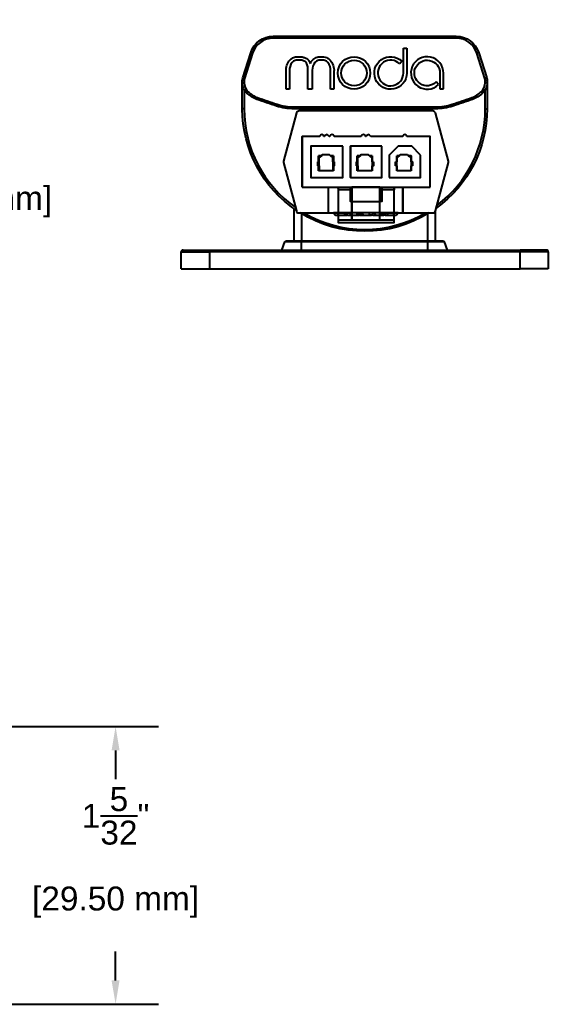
# Model space of a CAD drawing. Header units: inches. Extents: x 0.2 to 18.3, y 0.2 to 10.2.
# Drawn here: x 16.053 to 18.263, y 1.119 to 5.235 of the extents above; entities that cross this region are included whole.
import ezdxf

# ---------------------------------------------------------------- set-up
doc = ezdxf.new("R2010")
doc.units = ezdxf.units.IN
doc.header["$MEASUREMENT"] = 0
doc.layers.get('Defpoints').update_dxf_attribs({"color": 1})
doc.layers.add('Nano', color=7, linetype='Continuous')
doc.styles.get("Standard").update_dxf_attribs({"font": 'Arial.ttf'})
doc.dimstyles.new('.1 DIM', dxfattribs={"dimscale": 0, "dimtxt": 0.1, "dimasz": 0.1, "dimexe": 0.18, "dimexo": 0.0625, "dimgap": 0.09, "dimtad": 0, "dimtih": 1, "dimtoh": 1, "dimdec": 5, "dimzin": 0, "dimdsep": 46, "dimlunit": 4, "dimtxsty": 'Standard', "dimcen": 0.09, "dimadec": 0, "dimazin": 0, "dimtfac": 1, "dimtdec": 5, "dimtofl": 0, "dimtmove": 0, "dimatfit": 3, "dimfxl": 1, "dimtolj": 1, "dimtzin": 0, "dimarcsym": 0})

# ---------------------------------------------------------------- blocks, each defined once
blk = doc.blocks.new('*D7')
at = {"layer": 'Defpoints', "color": 0, "lineweight": -2, "transparency": 16777216}
for p, q in [((15.8394, 5.1349), (15.8394, 5.2349)), ((13.4384, 5.0349), (16.0194, 5.0349)), ((13.4384, 4.22), (16.0194, 4.22)), ((15.8394, 4.12), (15.8394, 4.02))]:
    blk.add_line(p, q, dxfattribs=at)
at = {"layer": 'Defpoints', "color": 0, "transparency": 16777216}
for p in [(13.3759, 5.0349), (15.8394, 5.0349), (13.3759, 4.22)]:
    blk.add_point(p, dxfattribs=at)
for points in [[(15.8227, 5.1349), (15.856, 5.1349), (15.8394, 5.0349)], [(15.8227, 4.12), (15.856, 4.12), (15.8394, 4.22)]]:
    blk.add_solid(points, dxfattribs=at)
at = {"layer": 'Defpoints', "color": 0, "transparency": 16777216, "char_height": 0.1, "attachment_point": 5}
for s, insert in [('\\A1;{\\H1x;\\S13/16;}"', (15.8394, 4.8351)), ('\\A1;[20.70 mm]', (15.8394, 4.4738))]:
    blk.add_mtext(s, dxfattribs=dict(at, insert=insert))
blk = doc.blocks.new('*D8')
at = {"layer": 'Defpoints', "color": 0, "lineweight": -2, "transparency": 16777216}
for p, q in [((12.2396, 2.2809), (16.6338, 2.2809)), ((16.4538, 2.1809), (16.4538, 2.0607)), ((16.4538, 1.2194), (16.4538, 1.3396)), ((12.2396, 1.1194), (16.6338, 1.1194))]:
    blk.add_line(p, q, dxfattribs=at)
at = {"layer": 'Defpoints', "color": 0, "transparency": 16777216}
for p in [(12.1771, 2.2809), (12.1771, 1.1194), (16.4538, 1.1194)]:
    blk.add_point(p, dxfattribs=at)
for points in [[(16.4371, 2.1809), (16.4704, 2.1809), (16.4538, 2.2809)], [(16.4371, 1.2194), (16.4704, 1.2194), (16.4538, 1.1194)]]:
    blk.add_solid(points, dxfattribs=at)
at = {"layer": 'Defpoints', "color": 0, "transparency": 16777216, "char_height": 0.1, "attachment_point": 5}
for s, insert in [('\\A1;1{\\H1x;\\S5/32;}"', (16.4538, 1.9071)), ('\\A1;[29.50 mm]', (16.4538, 1.5465))]:
    blk.add_mtext(s, dxfattribs=dict(at, insert=insert))

msp = doc.modelspace()

# ---------------------------------------------------------------- linework, layer by layer
for points in [[(17.210652, 4.845812), (17.156522, 4.64357)], [(17.210652, 4.845812), (17.156522, 4.64357)], [(17.222047, 4.854358), (17.216349, 4.851509), (17.210652, 4.848661)], [(17.222047, 4.854358), (17.216349, 4.851509), (17.210652, 4.848661)], [(17.210652, 4.848661), (17.210652, 4.845812)], [(17.210652, 4.848661), (17.210652, 4.845812)], [(17.780439, 4.854358), (17.222047, 4.854358)], [(17.780439, 4.854358), (17.222047, 4.854358)], [(17.786137, 4.851509), (17.780439, 4.854358)], [(17.791835, 4.845812), (17.788986, 4.848661), (17.786137, 4.851509), (17.780439, 4.854358)], [(17.788986, 4.848661), (17.786137, 4.851509)], [(17.791835, 4.845812), (17.788986, 4.848661)], [(17.845964, 4.64357), (17.791835, 4.845812)], [(17.845964, 4.64357), (17.791835, 4.845812)], [(17.307515, 4.746115), (17.233443, 4.746115)], [(17.233443, 4.746115), (17.233443, 4.535327)], [(17.307515, 4.746115), (17.233443, 4.746115), (17.233443, 4.535327)], [(17.233443, 4.535327), (17.233443, 4.746115)], [(17.324609, 4.746115), (17.324609, 4.748964), (17.32176, 4.751812), (17.316062, 4.754661), (17.310364, 4.751812), (17.307515, 4.748964), (17.307515, 4.746115)], [(17.310364, 4.751812), (17.307515, 4.748964)], [(17.307515, 4.748964), (17.307515, 4.746115)], [(17.316062, 4.754661), (17.310364, 4.751812)], [(17.32176, 4.751812), (17.316062, 4.754661)], [(17.324609, 4.748964), (17.32176, 4.751812)], [(17.324609, 4.746115), (17.324609, 4.748964)], [(17.327458, 4.746115), (17.324609, 4.746115)], [(17.327458, 4.746115), (17.324609, 4.746115)], [(17.347401, 4.746115), (17.344552, 4.748964), (17.341703, 4.751812), (17.336005, 4.754661), (17.333156, 4.751812), (17.327458, 4.748964), (17.327458, 4.746115)], [(17.333156, 4.751812), (17.327458, 4.748964)], [(17.327458, 4.748964), (17.327458, 4.746115)], [(17.336005, 4.754661), (17.333156, 4.751812)], [(17.341703, 4.751812), (17.336005, 4.754661)], [(17.344552, 4.748964), (17.341703, 4.751812)], [(17.347401, 4.746115), (17.344552, 4.748964)], [(17.350249, 4.746115), (17.347401, 4.746115)], [(17.350249, 4.746115), (17.347401, 4.746115)], [(17.367343, 4.746115), (17.367343, 4.748964), (17.364494, 4.751812), (17.358796, 4.754661), (17.353098, 4.751812), (17.350249, 4.748964), (17.350249, 4.746115)], [(17.353098, 4.751812), (17.350249, 4.748964)], [(17.350249, 4.748964), (17.350249, 4.746115)], [(17.358796, 4.754661), (17.353098, 4.751812)], [(17.364494, 4.751812), (17.358796, 4.754661)], [(17.367343, 4.748964), (17.364494, 4.751812)], [(17.367343, 4.746115), (17.367343, 4.748964)], [(17.481301, 4.746115), (17.367343, 4.746115)], [(17.481301, 4.746115), (17.367343, 4.746115)], [(17.498394, 4.746115), (17.498394, 4.748964), (17.495545, 4.751812), (17.489847, 4.754661), (17.484149, 4.751812), (17.481301, 4.748964), (17.481301, 4.746115)], [(17.484149, 4.751812), (17.481301, 4.748964)], [(17.481301, 4.748964), (17.481301, 4.746115)], [(17.489847, 4.754661), (17.484149, 4.751812)], [(17.495545, 4.751812), (17.489847, 4.754661)], [(17.498394, 4.748964), (17.495545, 4.751812)], [(17.498394, 4.746115), (17.498394, 4.748964)], [(17.501243, 4.746115), (17.498394, 4.746115)], [(17.501243, 4.746115), (17.498394, 4.746115)], [(17.521186, 4.746115), (17.518337, 4.748964), (17.515488, 4.751812), (17.50979, 4.754661), (17.506941, 4.751812), (17.501243, 4.748964), (17.501243, 4.746115)], [(17.506941, 4.751812), (17.501243, 4.748964)], [(17.501243, 4.748964), (17.501243, 4.746115)], [(17.50979, 4.754661), (17.506941, 4.751812)], [(17.515488, 4.751812), (17.50979, 4.754661)], [(17.518337, 4.748964), (17.515488, 4.751812)], [(17.521186, 4.746115), (17.518337, 4.748964)], [(17.655086, 4.746115), (17.521186, 4.746115)], [(17.655086, 4.746115), (17.521186, 4.746115)], [(17.672179, 4.746115), (17.672179, 4.748964), (17.66933, 4.751812), (17.663632, 4.754661), (17.657935, 4.751812), (17.655086, 4.748964), (17.655086, 4.746115)], [(17.657935, 4.751812), (17.655086, 4.748964)], [(17.655086, 4.748964), (17.655086, 4.746115)], [(17.663632, 4.754661), (17.657935, 4.751812)], [(17.66933, 4.751812), (17.663632, 4.754661)], [(17.672179, 4.748964), (17.66933, 4.751812)], [(17.672179, 4.746115), (17.672179, 4.748964)], [(17.769043, 4.535327), (17.769043, 4.746115), (17.672179, 4.746115)], [(17.769043, 4.746115), (17.672179, 4.746115)], [(17.769043, 4.535327), (17.769043, 4.746115)], [(17.404379, 4.706236), (17.270479, 4.706236)], [(17.270479, 4.575206), (17.404379, 4.575206), (17.404379, 4.706236)], [(17.270479, 4.706236), (17.270479, 4.575206)], [(17.404379, 4.706236), (17.270479, 4.706236), (17.270479, 4.575206), (17.404379, 4.575206), (17.404379, 4.706236)], [(17.566769, 4.706236), (17.435718, 4.706236)], [(17.435718, 4.575206), (17.566769, 4.575206), (17.566769, 4.706236)], [(17.435718, 4.706236), (17.435718, 4.575206)], [(17.566769, 4.706236), (17.435718, 4.706236), (17.435718, 4.575206), (17.566769, 4.575206), (17.566769, 4.706236)], [(17.435718, 4.575206), (17.435718, 4.706236)], [(17.635143, 4.706236), (17.598107, 4.669206)], [(17.635143, 4.706236), (17.598107, 4.669206), (17.598107, 4.575206)], [(17.692122, 4.706236), (17.635143, 4.706236)], [(17.729158, 4.669206), (17.692122, 4.706236), (17.635143, 4.706236)], [(17.729158, 4.669206), (17.692122, 4.706236)], [(17.304666, 4.657812), (17.316062, 4.666358), (17.301818, 4.666358)], [(17.301818, 4.666358), (17.301818, 4.640721), (17.304666, 4.640721)], [(17.301818, 4.666358), (17.316062, 4.666358)], [(17.301818, 4.640721), (17.301818, 4.666358)], [(17.318911, 4.672055), (17.304666, 4.657812)], [(17.316062, 4.666358), (17.318911, 4.672055), (17.304666, 4.657812)], [(17.304666, 4.657812), (17.316062, 4.666358)], [(17.304666, 4.640721), (17.304666, 4.657812)], [(17.304666, 4.640721), (17.304666, 4.657812)], [(17.316062, 4.666358), (17.318911, 4.672055)], [(17.318911, 4.672055), (17.347401, 4.672055)], [(17.318911, 4.672055), (17.347401, 4.672055)], [(17.361645, 4.657812), (17.347401, 4.672055)], [(17.353098, 4.666358), (17.361645, 4.657812), (17.347401, 4.672055)], [(17.347401, 4.672055), (17.353098, 4.666358)], [(17.347401, 4.672055), (17.353098, 4.666358), (17.364494, 4.666358)], [(17.353098, 4.666358), (17.361645, 4.657812), (17.361645, 4.603691)], [(17.364494, 4.666358), (17.353098, 4.666358)], [(17.361645, 4.640721), (17.364494, 4.640721), (17.364494, 4.666358)], [(17.361645, 4.657812), (17.361645, 4.640721), (17.361645, 4.657812)], [(17.364494, 4.666358), (17.364494, 4.640721), (17.364494, 4.666358)], [(17.364494, 4.666358), (17.364494, 4.640721)], [(17.467056, 4.657812), (17.478452, 4.666358), (17.464207, 4.666358)], [(17.464207, 4.666358), (17.464207, 4.640721), (17.467056, 4.640721)], [(17.464207, 4.666358), (17.478452, 4.666358)], [(17.464207, 4.640721), (17.464207, 4.666358)], [(17.481301, 4.672055), (17.467056, 4.657812)], [(17.478452, 4.666358), (17.481301, 4.672055), (17.467056, 4.657812)], [(17.467056, 4.657812), (17.478452, 4.666358)], [(17.467056, 4.640721), (17.467056, 4.657812)], [(17.467056, 4.640721), (17.467056, 4.657812)], [(17.478452, 4.666358), (17.481301, 4.672055)], [(17.481301, 4.672055), (17.50979, 4.672055)], [(17.481301, 4.672055), (17.50979, 4.672055)], [(17.526883, 4.657812), (17.50979, 4.672055)], [(17.515488, 4.666358), (17.526883, 4.657812), (17.50979, 4.672055)], [(17.50979, 4.672055), (17.515488, 4.666358)], [(17.50979, 4.672055), (17.515488, 4.666358), (17.526883, 4.666358)], [(17.515488, 4.666358), (17.526883, 4.657812), (17.526883, 4.603691)], [(17.526883, 4.666358), (17.515488, 4.666358)], [(17.526883, 4.640721), (17.526883, 4.666358)], [(17.526883, 4.666358), (17.526883, 4.640721), (17.526883, 4.666358)], [(17.526883, 4.666358), (17.526883, 4.640721)], [(17.526883, 4.657812), (17.526883, 4.640721), (17.526883, 4.657812)], [(17.598107, 4.669206), (17.598107, 4.575206)], [(17.598107, 4.575206), (17.729158, 4.575206), (17.729158, 4.669206)], [(17.629445, 4.657812), (17.640841, 4.666358)], [(17.629445, 4.657812), (17.640841, 4.666358), (17.629445, 4.666358)], [(17.629445, 4.666358), (17.629445, 4.640721)], [(17.629445, 4.666358), (17.640841, 4.666358)], [(17.629445, 4.640721), (17.629445, 4.666358)], [(17.629445, 4.640721), (17.629445, 4.657812)], [(17.629445, 4.640721), (17.629445, 4.657812)], [(17.640841, 4.666358), (17.64369, 4.672055)], [(17.640841, 4.666358), (17.64369, 4.672055)], [(17.64369, 4.672055), (17.675028, 4.672055)], [(17.64369, 4.672055), (17.675028, 4.672055)], [(17.675028, 4.672055), (17.677877, 4.666358)], [(17.675028, 4.672055), (17.677877, 4.666358)], [(17.677877, 4.666358), (17.689273, 4.657812), (17.689273, 4.603691)], [(17.689273, 4.640721), (17.689273, 4.666358), (17.677877, 4.666358)], [(17.677877, 4.666358), (17.689273, 4.657812)], [(17.677877, 4.666358), (17.689273, 4.666358)], [(17.689273, 4.640721), (17.689273, 4.666358)], [(17.689273, 4.666358), (17.689273, 4.640721)], [(17.689273, 4.666358), (17.689273, 4.640721)], [(17.689273, 4.657812), (17.689273, 4.640721), (17.689273, 4.657812)], [(17.729158, 4.575206), (17.729158, 4.669206)], [(17.156522, 4.64357), (17.156522, 4.640721)], [(17.156522, 4.64357), (17.156522, 4.640721)], [(17.156522, 4.640721), (17.156522, 4.637873)], [(17.156522, 4.640721), (17.156522, 4.637873)], [(17.156522, 4.637873), (17.210652, 4.43563)], [(17.156522, 4.637873), (17.210652, 4.43563)], [(17.298969, 4.640721), (17.301818, 4.640721)], [(17.298969, 4.62363), (17.298969, 4.640721)], [(17.298969, 4.640721), (17.301818, 4.640721)], [(17.298969, 4.62363), (17.298969, 4.640721)], [(17.304666, 4.62363), (17.301818, 4.62363), (17.298969, 4.62363)], [(17.301818, 4.62363), (17.298969, 4.62363)], [(17.301818, 4.640721), (17.304666, 4.640721)], [(17.304666, 4.62363), (17.301818, 4.62363)], [(17.301818, 4.603691), (17.301818, 4.62363)], [(17.301818, 4.603691), (17.301818, 4.62363)], [(17.304666, 4.62363), (17.304666, 4.640721)], [(17.304666, 4.62363), (17.304666, 4.640721)], [(17.304666, 4.603691), (17.304666, 4.62363), (17.304666, 4.603691)], [(17.361645, 4.640721), (17.361645, 4.62363)], [(17.361645, 4.640721), (17.361645, 4.62363)], [(17.367343, 4.640721), (17.364494, 4.640721), (17.361645, 4.640721)], [(17.364494, 4.62363), (17.361645, 4.62363), (17.361645, 4.603691)], [(17.361645, 4.62363), (17.361645, 4.603691)], [(17.367343, 4.62363), (17.364494, 4.62363), (17.361645, 4.62363)], [(17.364494, 4.640721), (17.367343, 4.640721)], [(17.364494, 4.603691), (17.364494, 4.62363)], [(17.364494, 4.603691), (17.364494, 4.62363), (17.364494, 4.603691)], [(17.364494, 4.62363), (17.364494, 4.603691)], [(17.367343, 4.62363), (17.364494, 4.62363)], [(17.367343, 4.62363), (17.367343, 4.640721)], [(17.367343, 4.640721), (17.367343, 4.62363), (17.367343, 4.640721)], [(17.367343, 4.640721), (17.367343, 4.62363)], [(17.461358, 4.640721), (17.464207, 4.640721)], [(17.461358, 4.62363), (17.461358, 4.640721)], [(17.461358, 4.640721), (17.464207, 4.640721)], [(17.461358, 4.62363), (17.461358, 4.640721)], [(17.467056, 4.62363), (17.464207, 4.62363), (17.461358, 4.62363)], [(17.464207, 4.62363), (17.461358, 4.62363)], [(17.464207, 4.640721), (17.467056, 4.640721)], [(17.467056, 4.62363), (17.464207, 4.62363)], [(17.464207, 4.603691), (17.464207, 4.62363)], [(17.464207, 4.603691), (17.464207, 4.62363)], [(17.467056, 4.62363), (17.467056, 4.640721)], [(17.467056, 4.62363), (17.467056, 4.640721)], [(17.467056, 4.603691), (17.467056, 4.62363), (17.467056, 4.603691)], [(17.526883, 4.640721), (17.526883, 4.62363)], [(17.526883, 4.640721), (17.526883, 4.62363)], [(17.532581, 4.640721), (17.526883, 4.640721)], [(17.526883, 4.640721), (17.532581, 4.640721)], [(17.526883, 4.603691), (17.526883, 4.62363)], [(17.526883, 4.62363), (17.526883, 4.603691)], [(17.526883, 4.62363), (17.526883, 4.603691)], [(17.526883, 4.603691), (17.526883, 4.62363), (17.526883, 4.603691)], [(17.532581, 4.62363), (17.526883, 4.62363)], [(17.526883, 4.62363), (17.526883, 4.603691)], [(17.532581, 4.62363), (17.526883, 4.62363)], [(17.532581, 4.62363), (17.532581, 4.640721)], [(17.532581, 4.640721), (17.532581, 4.62363), (17.532581, 4.640721)], [(17.532581, 4.640721), (17.532581, 4.62363)], [(17.623747, 4.640721), (17.629445, 4.640721)], [(17.623747, 4.62363), (17.623747, 4.640721)], [(17.623747, 4.640721), (17.629445, 4.640721)], [(17.623747, 4.62363), (17.623747, 4.640721)], [(17.629445, 4.62363), (17.623747, 4.62363)], [(17.629445, 4.62363), (17.623747, 4.62363)], [(17.629445, 4.62363), (17.629445, 4.640721)], [(17.629445, 4.62363), (17.629445, 4.640721)], [(17.629445, 4.603691), (17.629445, 4.62363), (17.629445, 4.603691)], [(17.629445, 4.603691), (17.629445, 4.62363)], [(17.629445, 4.603691), (17.629445, 4.62363)], [(17.689273, 4.640721), (17.689273, 4.62363)], [(17.689273, 4.640721), (17.689273, 4.62363)], [(17.694971, 4.62363), (17.694971, 4.640721), (17.689273, 4.640721)], [(17.689273, 4.640721), (17.694971, 4.640721)], [(17.689273, 4.603691), (17.689273, 4.62363)], [(17.689273, 4.62363), (17.689273, 4.603691)], [(17.689273, 4.62363), (17.689273, 4.603691)], [(17.689273, 4.603691), (17.689273, 4.62363)], [(17.689273, 4.62363), (17.689273, 4.603691)], [(17.694971, 4.62363), (17.689273, 4.62363)], [(17.694971, 4.62363), (17.689273, 4.62363)], [(17.689273, 4.62363), (17.689273, 4.603691)], [(17.694971, 4.62363), (17.694971, 4.640721)], [(17.694971, 4.640721), (17.694971, 4.62363)], [(17.694971, 4.640721), (17.694971, 4.62363)], [(17.791835, 4.43563), (17.845964, 4.637873)], [(17.791835, 4.43563), (17.845964, 4.637873)], [(17.845964, 4.640721), (17.845964, 4.64357)], [(17.845964, 4.637873), (17.845964, 4.640721), (17.845964, 4.64357)], [(17.845964, 4.637873), (17.845964, 4.640721)], [(17.364494, 4.603691), (17.301818, 4.603691)], [(17.364494, 4.603691), (17.301818, 4.603691)], [(17.526883, 4.603691), (17.464207, 4.603691)], [(17.526883, 4.603691), (17.464207, 4.603691)], [(17.598107, 4.575206), (17.729158, 4.575206)], [(17.689273, 4.603691), (17.629445, 4.603691)], [(17.689273, 4.603691), (17.629445, 4.603691)], [(17.233443, 4.535327), (17.441415, 4.535327)], [(17.233443, 4.535327), (17.441415, 4.535327)], [(17.344552, 4.427085), (17.344552, 4.535327)], [(17.344552, 4.427085), (17.344552, 4.535327)], [(17.384437, 4.532479), (17.384437, 4.535327)], [(17.384437, 4.535327), (17.384437, 4.532479)], [(17.384437, 4.52963), (17.384437, 4.532479)], [(17.384437, 4.532479), (17.384437, 4.52963)], [(17.384437, 4.52963), (17.384437, 4.523933)], [(17.384437, 4.52963), (17.384437, 4.523933)], [(17.435718, 4.532479), (17.435718, 4.535327)], [(17.435718, 4.532479), (17.435718, 4.535327)], [(17.435718, 4.52963), (17.435718, 4.532479)], [(17.435718, 4.52963), (17.435718, 4.532479)], [(17.435718, 4.523933), (17.435718, 4.52963)], [(17.435718, 4.523933), (17.435718, 4.52963)], [(17.441415, 4.475509), (17.558222, 4.475509), (17.558222, 4.535327)], [(17.441415, 4.535327), (17.441415, 4.475509)], [(17.558222, 4.535327), (17.441415, 4.535327)], [(17.441415, 4.535327), (17.558222, 4.535327)], [(17.441415, 4.535327), (17.441415, 4.475509)], [(17.558222, 4.475509), (17.558222, 4.535327)], [(17.558222, 4.535327), (17.769043, 4.535327)], [(17.558222, 4.535327), (17.769043, 4.535327)], [(17.566769, 4.535327), (17.566769, 4.532479)], [(17.566769, 4.523933), (17.566769, 4.475509), (17.566769, 4.535327)], [(17.566769, 4.535327), (17.566769, 4.532479)], [(17.566769, 4.532479), (17.566769, 4.52963)], [(17.566769, 4.532479), (17.566769, 4.52963)], [(17.566769, 4.52963), (17.566769, 4.523933)], [(17.566769, 4.52963), (17.566769, 4.523933)], [(17.618049, 4.532479), (17.618049, 4.535327)], [(17.618049, 4.532479), (17.618049, 4.535327)], [(17.618049, 4.52963), (17.618049, 4.532479)], [(17.618049, 4.532479), (17.618049, 4.52963)], [(17.618049, 4.523933), (17.618049, 4.52963)], [(17.618049, 4.52963), (17.618049, 4.523933)], [(17.655086, 4.427085), (17.655086, 4.535327)], [(17.655086, 4.535327), (17.655086, 4.427085)], [(17.655086, 4.535327), (17.655086, 4.427085)], [(17.435718, 4.523933), (17.384437, 4.523933), (17.384437, 4.427085)], [(17.384437, 4.523933), (17.384437, 4.427085)], [(17.441415, 4.475509), (17.435718, 4.475509), (17.435718, 4.523933)], [(17.435718, 4.475509), (17.435718, 4.523933)], [(17.566769, 4.523933), (17.566769, 4.475509), (17.558222, 4.475509)], [(17.618049, 4.427085), (17.618049, 4.523933), (17.566769, 4.523933)], [(17.618049, 4.427085), (17.618049, 4.523933)], [(17.384437, 4.427085), (17.441415, 4.427085), (17.441415, 4.475509)], [(17.441415, 4.475509), (17.435718, 4.475509)], [(17.441415, 4.475509), (17.441415, 4.427085)], [(17.441415, 4.475509), (17.441415, 4.427085)], [(17.558222, 4.427085), (17.558222, 4.475509)], [(17.558222, 4.427085), (17.558222, 4.475509)], [(17.566769, 4.475509), (17.558222, 4.475509)], [(17.210652, 4.43563), (17.210652, 4.429933)], [(17.210652, 4.43563), (17.210652, 4.429933)], [(17.210652, 4.429933), (17.216349, 4.427085), (17.222047, 4.427085)], [(17.210652, 4.429933), (17.216349, 4.427085)], [(17.216349, 4.427085), (17.222047, 4.427085)], [(17.222047, 4.427085), (17.344552, 4.427085)], [(17.222047, 4.427085), (17.344552, 4.427085)], [(17.344552, 4.427085), (17.384437, 4.427085)], [(17.344552, 4.427085), (17.384437, 4.427085)], [(17.381588, 4.427085), (17.364494, 4.427085)], [(17.364494, 4.427085), (17.373041, 4.418539), (17.384437, 4.418539)], [(17.381588, 4.427085), (17.364494, 4.427085)], [(17.373041, 4.418539), (17.384437, 4.418539)], [(17.415775, 4.427085), (17.412926, 4.427085), (17.381588, 4.427085)], [(17.412926, 4.427085), (17.381588, 4.427085)], [(17.381588, 4.427085), (17.384437, 4.418539)], [(17.384437, 4.427085), (17.441415, 4.427085)], [(17.384437, 4.427085), (17.384437, 4.3986)], [(17.384437, 4.427085), (17.384437, 4.3986)], [(17.384437, 4.418539), (17.410077, 4.418539)], [(17.384437, 4.418539), (17.410077, 4.418539)], [(17.412926, 4.427085), (17.410077, 4.418539)], [(17.410077, 4.418539), (17.421473, 4.418539)], [(17.410077, 4.418539), (17.421473, 4.418539)], [(17.415775, 4.427085), (17.412926, 4.427085)], [(17.432869, 4.427085), (17.415775, 4.427085)], [(17.415775, 4.427085), (17.424322, 4.418539), (17.435718, 4.418539)], [(17.432869, 4.427085), (17.415775, 4.427085)], [(17.421473, 4.418539), (17.421473, 4.421388)], [(17.424322, 4.418539), (17.435718, 4.418539)], [(17.481301, 4.427085), (17.464207, 4.427085), (17.432869, 4.427085)], [(17.464207, 4.427085), (17.432869, 4.427085)], [(17.432869, 4.427085), (17.435718, 4.418539)], [(17.435718, 4.418539), (17.461358, 4.418539)], [(17.435718, 4.418539), (17.461358, 4.418539)], [(17.441415, 4.427085), (17.441415, 4.3986)], [(17.558222, 4.427085), (17.441415, 4.427085)], [(17.441415, 4.427085), (17.441415, 4.3986)], [(17.441415, 4.3986), (17.441415, 4.427085)], [(17.464207, 4.427085), (17.461358, 4.418539)], [(17.461358, 4.418539), (17.472754, 4.418539)], [(17.461358, 4.418539), (17.472754, 4.418539)], [(17.481301, 4.427085), (17.464207, 4.427085)], [(17.484149, 4.427085), (17.467056, 4.427085)], [(17.467056, 4.427085), (17.475603, 4.418539), (17.489847, 4.418539)], [(17.484149, 4.427085), (17.467056, 4.427085)], [(17.472754, 4.418539), (17.481301, 4.427085)], [(17.475603, 4.421388), (17.475603, 4.418539), (17.489847, 4.418539)], [(17.475603, 4.418539), (17.489847, 4.418539)], [(17.475603, 4.418539), (17.489847, 4.418539)], [(17.484149, 4.427085), (17.481301, 4.427085)], [(17.484149, 4.427085), (17.481301, 4.427085)], [(17.532581, 4.427085), (17.515488, 4.427085), (17.484149, 4.427085)], [(17.515488, 4.427085), (17.484149, 4.427085)], [(17.484149, 4.427085), (17.489847, 4.418539)], [(17.532581, 4.427085), (17.515488, 4.427085), (17.484149, 4.427085)], [(17.515488, 4.427085), (17.484149, 4.427085)], [(17.484149, 4.427085), (17.489847, 4.418539)], [(17.489847, 4.418539), (17.512639, 4.418539)], [(17.489847, 4.418539), (17.512639, 4.418539)], [(17.489847, 4.418539), (17.512639, 4.418539)], [(17.489847, 4.418539), (17.512639, 4.418539)], [(17.515488, 4.427085), (17.512639, 4.418539), (17.524035, 4.418539)], [(17.532581, 4.427085), (17.515488, 4.427085), (17.512639, 4.418539)], [(17.512639, 4.418539), (17.524035, 4.418539)], [(17.512639, 4.418539), (17.524035, 4.418539), (17.512639, 4.418539)], [(17.532581, 4.427085), (17.515488, 4.427085)], [(17.524035, 4.418539), (17.532581, 4.427085)], [(17.524035, 4.418539), (17.532581, 4.427085)], [(17.526883, 4.421388), (17.529732, 4.418539), (17.541128, 4.418539)], [(17.526883, 4.421388), (17.529732, 4.418539), (17.541128, 4.418539)], [(17.529732, 4.418539), (17.541128, 4.418539)], [(17.529732, 4.418539), (17.541128, 4.418539)], [(17.53543, 4.427085), (17.532581, 4.427085)], [(17.53543, 4.427085), (17.532581, 4.427085)], [(17.53543, 4.427085), (17.532581, 4.427085)], [(17.53543, 4.427085), (17.532581, 4.427085)], [(17.583862, 4.427085), (17.569618, 4.427085), (17.53543, 4.427085)], [(17.569618, 4.427085), (17.53543, 4.427085)], [(17.53543, 4.427085), (17.541128, 4.418539)], [(17.569618, 4.427085), (17.53543, 4.427085)], [(17.569618, 4.427085), (17.53543, 4.427085)], [(17.53543, 4.427085), (17.541128, 4.418539)], [(17.541128, 4.418539), (17.56392, 4.418539)], [(17.541128, 4.418539), (17.56392, 4.418539)], [(17.541128, 4.418539), (17.56392, 4.418539)], [(17.541128, 4.418539), (17.56392, 4.418539)], [(17.558222, 4.3986), (17.558222, 4.427085)], [(17.558222, 4.3986), (17.558222, 4.427085)], [(17.558222, 4.427085), (17.618049, 4.427085), (17.558222, 4.427085)], [(17.583862, 4.427085), (17.569618, 4.427085), (17.56392, 4.418539)], [(17.569618, 4.427085), (17.56392, 4.418539), (17.575315, 4.418539)], [(17.56392, 4.418539), (17.575315, 4.418539), (17.56392, 4.418539)], [(17.56392, 4.418539), (17.575315, 4.418539)], [(17.586711, 4.427085), (17.569618, 4.427085)], [(17.569618, 4.427085), (17.581013, 4.418539), (17.592409, 4.418539)], [(17.586711, 4.427085), (17.569618, 4.427085)], [(17.575315, 4.418539), (17.583862, 4.427085)], [(17.575315, 4.418539), (17.578164, 4.421388)], [(17.581013, 4.418539), (17.592409, 4.418539)], [(17.635143, 4.427085), (17.620898, 4.427085), (17.586711, 4.427085)], [(17.620898, 4.427085), (17.586711, 4.427085)], [(17.586711, 4.427085), (17.592409, 4.418539)], [(17.592409, 4.418539), (17.615201, 4.418539)], [(17.592409, 4.418539), (17.615201, 4.418539)], [(17.620898, 4.427085), (17.615201, 4.418539), (17.626596, 4.418539)], [(17.615201, 4.418539), (17.626596, 4.418539)], [(17.618049, 4.3986), (17.618049, 4.427085)], [(17.618049, 4.3986), (17.618049, 4.427085)], [(17.618049, 4.427085), (17.655086, 4.427085)], [(17.618049, 4.427085), (17.655086, 4.427085)], [(17.635143, 4.427085), (17.620898, 4.427085)], [(17.626596, 4.418539), (17.635143, 4.427085)], [(17.655086, 4.427085), (17.780439, 4.427085)], [(17.655086, 4.427085), (17.780439, 4.427085)], [(17.780439, 4.427085), (17.786137, 4.427085)], [(17.780439, 4.427085), (17.786137, 4.427085)], [(17.786137, 4.427085), (17.788986, 4.429933)], [(17.786137, 4.427085), (17.788986, 4.429933)], [(17.788986, 4.429933), (17.791835, 4.43563)], [(17.788986, 4.429933), (17.791835, 4.43563)], [(17.384437, 4.3986), (17.441415, 4.3986)], [(17.384437, 4.387206), (17.618049, 4.387206), (17.618049, 4.3986)], [(17.384437, 4.3986), (17.384437, 4.387206), (17.618049, 4.387206)], [(17.384437, 4.3986), (17.384437, 4.387206)], [(17.441415, 4.3986), (17.558222, 4.3986)], [(17.441415, 4.3986), (17.558222, 4.3986)], [(17.558222, 4.3986), (17.618049, 4.3986)], [(17.618049, 4.387206), (17.618049, 4.3986)]]:
    msp.add_lwpolyline(points)
at = {"layer": 'Nano', "linetype": 'Continuous'}
for p, q in [((17.112713, 5.165613), (17.878377, 5.165613)), ((17.112713, 5.165613), (17.112713, 5.157739)), ((17.878377, 5.157739), (17.112713, 5.157739)), ((17.878377, 5.165613), (17.878377, 5.157739)), ((17.657353, 5.012093), (17.657353, 5.115438)), ((17.657353, 5.115438), (17.671746, 5.115438)), ((17.671746, 5.115438), (17.671746, 5.012137)), ((16.985403, 4.991664), (17.01892, 5.097025)), ((17.026423, 5.094638), (16.992906, 4.989277)), ((17.01892, 5.097025), (17.026423, 5.094638)), ((17.972171, 5.097025), (17.964667, 5.094638)), ((17.998184, 4.989277), (17.964667, 5.094638)), ((17.972171, 5.097025), (18.005688, 4.991664)), ((17.257986, 4.945215), (17.257986, 5.025368)), ((17.275984, 5.023613), (17.275984, 4.945215)), ((17.650967, 5.061003), (17.641836, 5.049795)), ((16.983735, 4.971526), (16.983735, 4.980922)), ((16.983735, 4.980922), (16.991609, 4.980922)), ((16.985403, 4.991664), (16.992906, 4.989277)), ((16.991609, 4.980922), (16.991609, 4.971526)), ((17.16684, 4.945215), (17.16684, 5.020479)), ((17.180891, 5.020826), (17.180891, 4.945215)), ((17.353033, 4.945215), (17.353033, 5.01913)), ((17.367079, 5.018622), (17.367079, 4.945215)), ((17.810001, 5.012276), (17.810001, 4.946152)), ((17.824361, 4.946152), (17.824361, 5.011025)), ((18.005688, 4.991664), (17.998184, 4.989277)), ((17.999481, 4.971526), (17.999481, 4.980922)), ((18.007355, 4.980922), (17.999481, 4.980922)), ((18.007355, 4.980922), (18.007355, 4.971526)), ((16.983735, 4.862464), (16.983735, 4.971526)), ((16.983735, 4.971526), (16.991609, 4.971526)), ((16.991609, 4.942064), (16.991609, 4.862464)), ((17.180891, 4.945215), (17.16684, 4.945215)), ((17.275984, 4.945215), (17.257986, 4.945215)), ((17.367079, 4.945215), (17.353033, 4.945215)), ((17.80368, 4.963525), (17.794565, 4.974721)), ((17.810001, 4.946152), (17.824361, 4.946152)), ((18.007355, 4.971526), (17.999481, 4.971526)), ((17.999481, 4.862464), (17.999481, 4.942064)), ((18.007355, 4.971526), (18.007355, 4.862464)), ((17.002976, 4.927911), (17.008284, 4.933726)), ((17.988115, 4.927911), (17.982806, 4.933726)), ((16.991609, 4.862464), (16.983735, 4.862464)), ((17.126781, 4.87395), (17.129207, 4.881441)), ((17.199545, 4.870338), (17.791545, 4.870338)), ((17.199545, 4.862464), (17.199545, 4.870338)), ((17.791545, 4.862464), (17.199545, 4.862464)), ((17.791545, 4.862464), (17.791545, 4.870338)), ((17.864309, 4.87395), (17.861884, 4.881441)), ((17.999481, 4.862464), (18.007355, 4.862464)), ((17.20027, 4.311287), (17.20027, 4.444417)), ((17.231766, 4.423863), (17.231766, 4.311287)), ((17.759324, 4.311287), (17.759324, 4.423863)), ((17.79082, 4.433602), (17.79082, 4.311287)), ((17.149246, 4.271914), (17.16169, 4.306103)), ((17.231766, 4.306103), (17.16169, 4.306103)), ((17.169089, 4.311284), (17.231766, 4.311284)), ((17.231766, 4.311284), (17.759324, 4.311284)), ((17.231766, 4.311284), (17.231766, 4.306103)), ((17.759324, 4.306103), (17.231766, 4.306103)), ((17.231766, 4.271914), (17.231766, 4.306103)), ((17.759324, 4.311284), (17.822002, 4.311284)), ((17.759324, 4.306103), (17.759324, 4.311284)), ((17.829401, 4.306103), (17.759324, 4.306103)), ((17.759324, 4.271914), (17.759324, 4.306103)), ((17.841845, 4.271914), (17.829401, 4.306103)), ((16.72783, 4.26404), (16.84594, 4.26404)), ((16.72783, 4.193174), (16.72783, 4.26404)), ((16.735704, 4.271914), (16.84594, 4.271914)), ((16.84594, 4.271914), (18.14515, 4.271914)), ((16.84594, 4.26404), (16.84594, 4.271914)), ((18.14515, 4.26404), (16.84594, 4.26404)), ((16.84594, 4.26404), (16.84594, 4.193174)), ((18.14515, 4.271914), (18.14515, 4.26404)), ((18.255386, 4.271914), (18.14515, 4.271914)), ((18.26326, 4.26404), (18.14515, 4.26404)), ((18.14515, 4.193174), (18.14515, 4.26404)), ((18.26326, 4.26404), (18.26326, 4.193174)), ((16.72783, 4.193174), (16.84594, 4.193174)), ((16.84594, 4.193174), (18.14515, 4.193174)), ((18.26326, 4.193174), (18.14515, 4.193174))]:
    msp.add_line(p, q, dxfattribs=at)
for radius in [0.067957, 0.053564]:
    msp.add_circle((17.450892, 5.012091), radius, dxfattribs=at)
at = {"layer": 'Nano', "linetype": 'Continuous', "extrusion": (-6.12303e-17, 7.49855e-33, -1)}
for centre, radius, start, end in [((-17.112713, 5.067188), 0.098425, 17.646767, 90), ((-17.878377, 5.067188), 0.098425, 90, 162.353233), ((-17.756593, 5.012279), 0.053408, 224.686112, 180.002897), ((-17.019168, 4.980922), 0.035433, 0, 17.646767), ((-17.971922, 4.980922), 0.035433, 162.353233, 180), ((-17.04279, 4.971526), 0.059055, 312.391363, 0), ((-17.9483, 4.971526), 0.059055, 180, 227.608637), ((-17.094818, 5.028521), 0.136225, 291.756943, 312.391363), ((-18.035559, 7.680723), 2.95023, 287.940924, 289.632502), ((-16.955532, 7.680723), 2.95023, 250.367498, 252.059076), ((-17.896273, 5.028521), 0.136225, 227.608637, 248.243057), ((-17.495545, 4.862464), 0.51181, 303.896054, 0), ((-17.199545, 5.098684), 0.23622, 270, 287.940924), ((-17.791545, 5.098684), 0.23622, 252.059076, 270), ((-17.495545, 4.862464), 0.51181, 180, 234.193202), ((-17.495545, 4.862464), 0.51181, 238.284052, 301.715948)]:
    msp.add_arc(centre, radius, start, end, dxfattribs=at)
at = {"layer": 'Nano', "linetype": 'Continuous'}
for centre, radius, start, end in [((17.112713, 5.067188), 0.090551, 90, 162.353233), ((17.878377, 5.067188), 0.090551, 17.646767, 90), ((17.60379, 5.012092), 0.053563, 44.740783, 0.000682), ((17.756593, 5.012279), 0.06778, 358.939914, 314.003209), ((17.231535, 5.024241), 0.050759, 140.761117, 183.857966), ((17.326507, 5.024371), 0.050529, 140.546912, 180.858792), ((17.299019, 5.02225), 0.054104, 356.693989, 39.241954), ((17.019168, 4.980922), 0.027559, 162.353233, 180), ((17.971922, 4.980922), 0.027559, 0, 17.646767), ((17.04279, 4.971526), 0.051181, 180, 227.608637), ((17.9483, 4.971526), 0.051181, 312.391363, 0), ((17.094818, 5.028521), 0.128351, 227.608637, 248.178812), ((18.035559, 7.680723), 2.942356, 250.370381, 252.059076), ((16.955532, 7.680723), 2.942356, 287.940924, 289.629619), ((17.896273, 5.028521), 0.128351, 291.821188, 312.391363), ((17.495545, 4.862464), 0.503936, 180, 235.067638), ((17.199545, 5.098684), 0.228346, 252.059076, 270), ((17.791545, 5.098684), 0.228346, 270, 287.940924), ((17.495545, 4.862464), 0.503936, 306.917377, 0), ((17.495545, 4.862464), 0.503936, 239.763759, 300.236241), ((16.735704, 4.26404), 0.007874, 90, 180), ((18.255386, 4.26404), 0.007874, 0, 90)]:
    msp.add_arc(centre, radius, start, end, dxfattribs=at)
at = {"layer": 'Nano', "linetype": 'Continuous', "extrusion": (0, 0, -1)}
for centre, radius, start, end in [((-17.230706, 5.02444), 0.063988, 356.45155, 40.285392), ((-17.231302, 5.040148), 0.038817, 136.229922, 161.770914), ((-17.299872, 5.022441), 0.067316, 139.730498, 183.252069), ((-17.60379, 5.012092), 0.067955, 179.961724, 133.965811), ((-17.169089, 4.30341), 0.007874, 20, 90), ((-17.822002, 4.30341), 0.007874, 90, 160)]:
    msp.add_arc(centre, radius, start, end, dxfattribs=at)
at = {"layer": 'Nano', "linetype": 'Continuous'}
for points, knots in [([(17.181893, 5.065814), (17.18562, 5.069595), (17.194256, 5.076107), (17.210673, 5.080555), (17.226809, 5.080483), (17.241009, 5.07807), (17.251819, 5.073392), (17.257219, 5.06906), (17.259333, 5.067)], [0, 0, 0, 0, 0.18135701, 0.38704547, 0.58807545, 0.75289221, 0.89687727, 1, 1, 1, 1]), ([(17.249158, 5.057137), (17.24721, 5.058849), (17.245144, 5.060373), (17.240685, 5.062901), (17.238245, 5.063887), (17.233286, 5.065231), (17.230756, 5.065642), (17.225647, 5.066205), (17.223063, 5.066374), (17.215364, 5.066452), (17.210164, 5.065922), (17.200397, 5.062808), (17.195946, 5.05997), (17.192221, 5.056349)], [0, 0, 0, 0, 0.125, 0.125, 0.25, 0.25, 0.375, 0.375, 0.5, 0.5, 0.75, 0.75, 1, 1, 1, 1]), ([(17.268171, 5.052291), (17.270464, 5.057533), (17.276773, 5.067197), (17.291931, 5.077608), (17.308533, 5.080669), (17.323153, 5.080189), (17.334713, 5.07733), (17.344164, 5.072372), (17.349002, 5.068279), (17.351235, 5.065953)], [0, 0, 0, 0, 0.16710013, 0.35834429, 0.54109957, 0.67612551, 0.80500802, 0.90277696, 1, 1, 1, 1]), ([(17.340922, 5.056476), (17.339184, 5.058219), (17.337303, 5.059761), (17.333195, 5.062351), (17.330934, 5.063394), (17.324001, 5.065758), (17.319062, 5.066417), (17.309361, 5.066386), (17.304416, 5.065813), (17.295209, 5.062693), (17.291033, 5.059912), (17.287491, 5.056479)], [0, 0, 0, 0, 0.125, 0.125, 0.25, 0.25, 0.5, 0.5, 0.75, 0.75, 1, 1, 1, 1]), ([(17.257986, 5.025368), (17.258652, 5.031008), (17.258297, 5.036755), (17.255357, 5.047572), (17.252726, 5.052708), (17.249158, 5.057137)], [0, 0, 0, 0, 0.5, 0.5, 1, 1, 1, 1]), ([(17.047108, 4.909366), (17.046382, 4.907447), (17.045652, 4.905515), (17.044625, 4.902798), (17.044323, 4.901999), (17.044323, 4.902)], [0, 0, 0, 0, 0.5, 0.5, 1, 1, 1, 1]), ([(17.946767, 4.901999), (17.946767, 4.902), (17.946466, 4.902798), (17.945439, 4.905515), (17.944708, 4.907447), (17.943982, 4.909366)], [0, 0, 0, 0, 0.5, 0.5, 1, 1, 1, 1])]:
    msp.add_open_spline(points, degree=3, knots=knots, dxfattribs=at)

# ---------------------------------------------------------------- dimensions: what is measured, and where the dimension line sits
at = {"layer": 'Defpoints'}
for base, p1, p2, picture, middle in [((15.839379, 5.034924), (13.375946, 4.219965), (13.375946, 5.034924), '*D7', (15.839379, 4.627445)), ((16.4537805549, 1.1194469839), (12.1771291002, 2.2808619838), (12.1771291002, 1.1194469839), '*D8', (16.4537805549, 1.7001544839))]:
    dim = msp.add_linear_dim(base=base, p1=p1, p2=p2, angle=90, dimstyle='.1 DIM', override={"dimscale": 1, "dimpost": '\\X'}, dxfattribs=at)
    dim.commit()
    dim.dimension.update_dxf_attribs({"geometry": picture, "text_midpoint": middle, "dimtype": 160})

doc.saveas('drawing.dxf')
